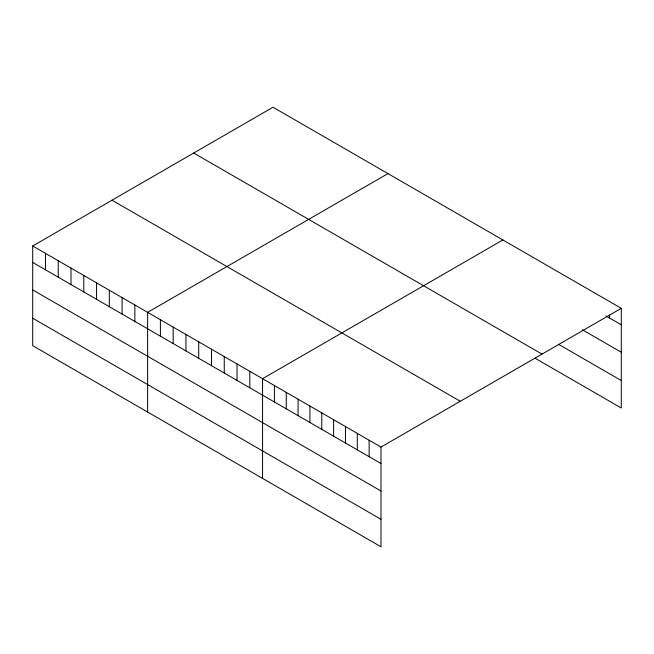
<?xml version="1.0" encoding="UTF-8"?>
<svg xmlns="http://www.w3.org/2000/svg" width="654" height="654" viewBox="0 0 654 654"><rect width="100%" height="100%" fill="white"/><g stroke="black" fill="none" stroke-linecap="round" stroke-linejoin="round"><path stroke-width="0.98" d="M32.7 245.986L380.98 447.066L380.98 546.76L32.7 345.68L32.7 245.986L273.02 107.24L621.3 308.32L621.3 408.014L535.029 358.204M387.953 173.596L147.632 312.342L147.632 412.036M502.885 239.953L262.565 378.699L262.565 478.393M380.98 447.066L621.3 308.32M606.078 315.988L621.3 324.776M582.395 329.779L621.3 352.244M558.712 344.405L621.3 380.546M193.715 153.028L541.994 354.108M112.006 200.198L460.285 401.278M32.7 262.442L380.98 463.522M32.7 289.91L380.98 490.99M32.7 318.212L380.98 519.292M609.454 315.032L609.454 317.942M369.142 440.232L369.142 456.688M357.297 433.389L357.297 449.846M345.459 426.555L345.459 443.011M333.614 419.721L333.614 436.177M321.776 412.887L321.776 429.335M309.931 406.044L309.931 422.5M298.093 399.21L298.093 415.666M286.248 392.375L286.248 408.832M274.41 385.533L274.41 401.989M249.795 371.325L249.795 387.781M237.026 363.951L237.026 380.407M224.257 356.577L224.257 373.033M211.487 349.211L211.487 365.66M198.718 341.838L198.718 358.294M185.949 334.464L185.949 350.92M173.171 327.09L173.171 343.546M160.402 319.716L160.402 336.172M134.863 304.968L134.863 321.425M122.094 297.595L122.094 314.051M109.324 290.221L109.324 306.677M96.555 282.855L96.555 299.303M83.786 275.481L83.786 291.937M71.008 268.107L71.008 284.564M58.239 260.733L58.239 277.19M45.469 253.36L45.469 269.816"/></g></svg>
